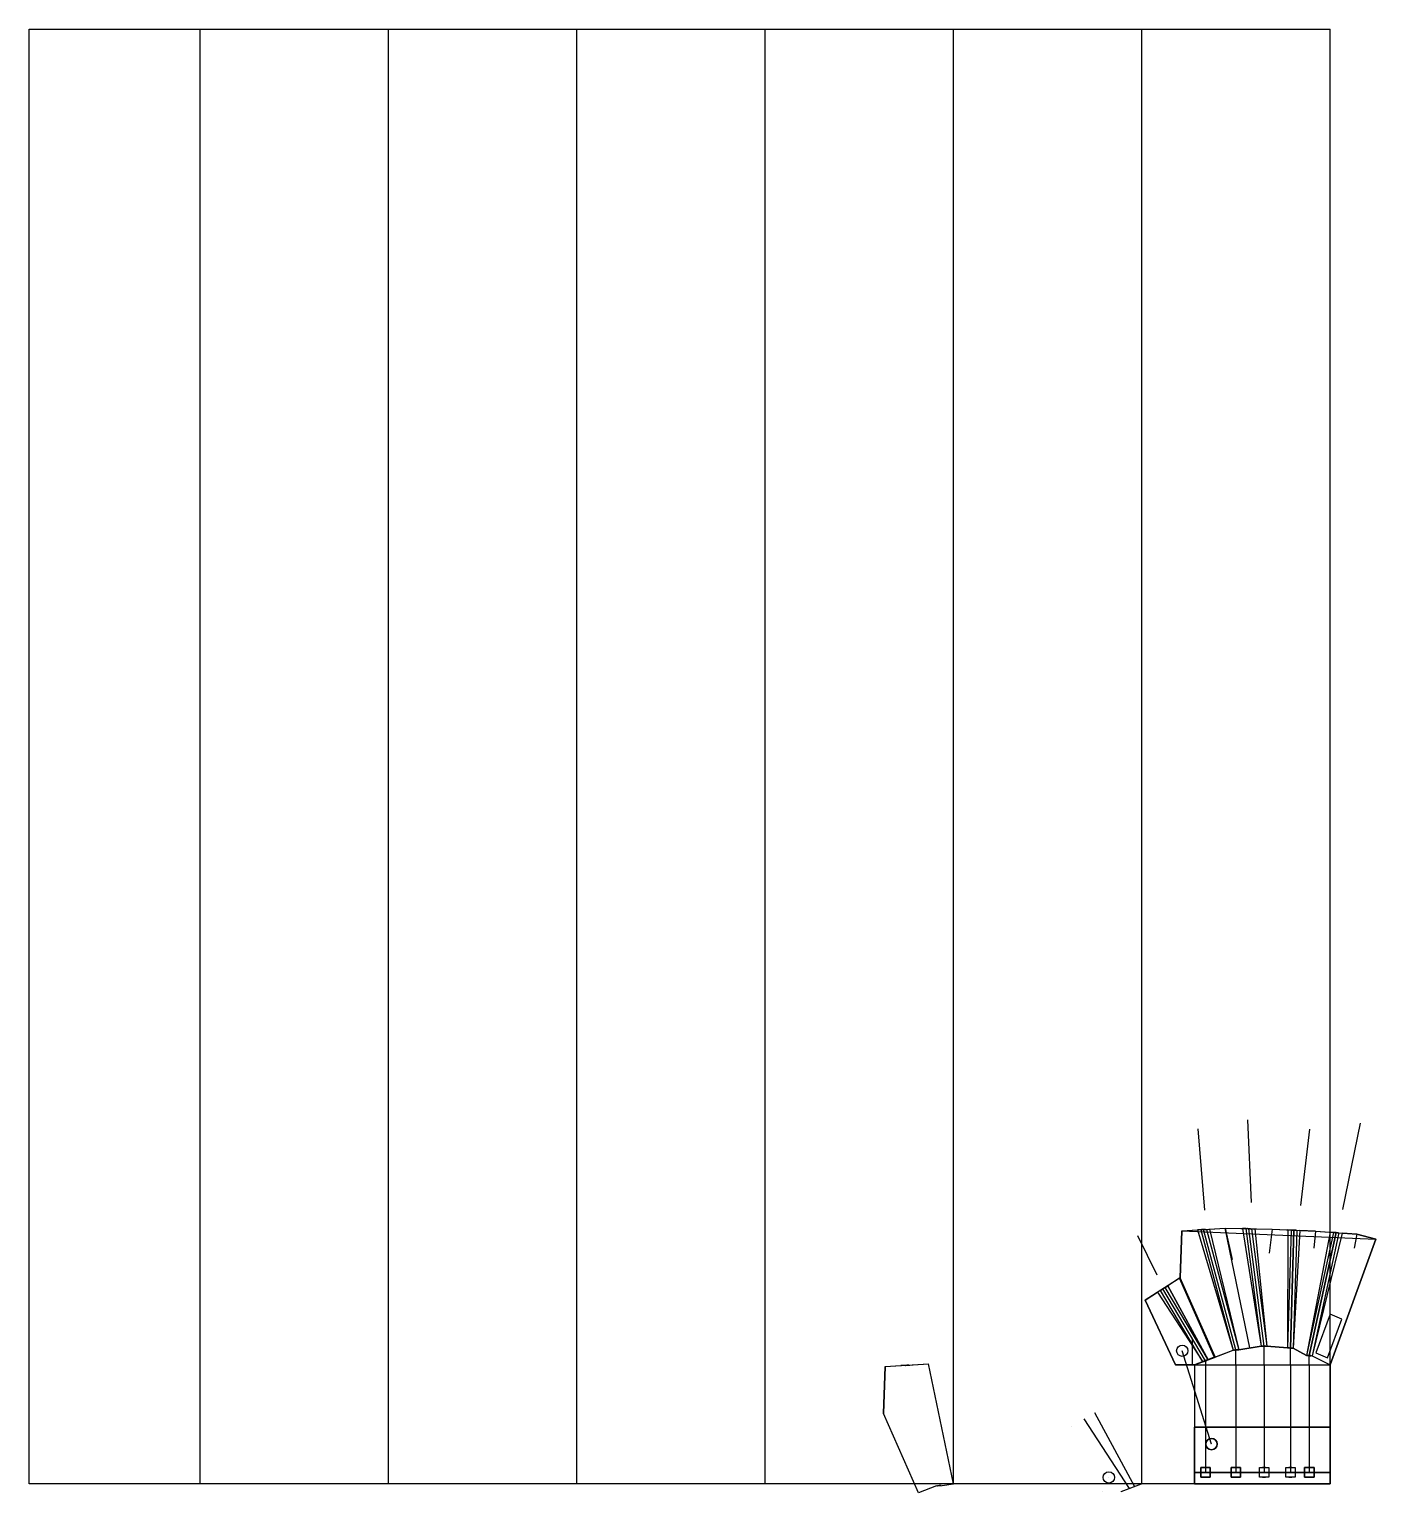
# Model space of a CAD drawing. Header units: millimetres. Extents: x 1433 to 2148, y 1141 to 1918.
import ezdxf

# ---------------------------------------------------------------- set-up
doc = ezdxf.new("R2010")
doc.units = ezdxf.units.MM
for name, color, linetype in [('1', 210, 'Continuous'), ('BLANCK', 30, 'Continuous'), ('도면층1', 10, 'Continuous'), ('도면층2', 190, 'Continuous'), ('보조선 1', 150, 'Continuous'), ('와이어', 90, 'Continuous')]:
    doc.layers.add(name, color=color, linetype=linetype)

msp = doc.modelspace()

# ---------------------------------------------------------------- linework, layer by layer
for p, q in [((2044.46, 1254.97), (2045.34, 1279.95)), ((2045.34, 1279.95), (2068.3, 1281.3)), ((2068.3, 1281.3), (2093.29, 1280.82)), ((2093.29, 1280.82), (2116.26, 1279.7)), ((2116.26, 1279.7), (2138.21, 1278.21)), ((2123.97, 1208.71), (2148.25, 1275.42)), ((2138.21, 1278.21), (2148.25, 1275.42)), ((2044.46, 1254.97), (2025.91, 1243.14)), ((2062.99, 1212.96), (2044.46, 1254.97)), ((2025.91, 1243.14), (2041.97, 1208.71)), ((2051.97, 1208.71), (2062.99, 1212.96)), ((2062.66, 1212.71, 1.5), (2059.29, 1211.37, 1.5)), ((2062.99, 1212.96), (2062.66, 1212.71, 1.5)), ((2102.97, 1217.71), (2102.97, 1217.71, 1.5)), ((1886.96, 1182.91), (1887.84, 1207.89)), ((1887.84, 1207.89), (1910.8, 1209.24)), ((2041.97, 1208.71), (2051.97, 1208.71)), ((1998.91, 1183.55, 1.5), (2020.24, 1144.18, 1.5)), ((1986.89, 1175.89, 1.5), (1986.89, 1175.89)), ((2002.95, 1141.45, 1.5), (2002.95, 1141.45)), ((2012.95, 1141.45), (2012.95, 1141.45, 1.5))]:
    msp.add_line(p, q)
at = {"extrusion": (0.048798, 0.998809, 1.6042e-09)}
for p, q in [((2045.34, 1279.95, 1.5), (2044.46, 1254.97, 1.5)), ((2093.29, 1280.82, 1.5), (2101.53, 1280.42, 1.5)), ((2103.28, 1280.33, 6), (2101.53, 1280.42, 4.33)), ((2101.53, 1280.42, 4.33), (2101.53, 1280.42, 1.5)), ((2104.78, 1280.26, 6), (2103.28, 1280.33, 6)), ((2104.78, 1280.26, 6), (2106.28, 1280.18, 6)), ((2106.28, 1280.18, 6), (2108.03, 1280.1, 4.33)), ((2108.03, 1280.1, 4.33), (2108.03, 1280.1, 1.5)), ((2116.26, 1279.7, 1.5), (2108.03, 1280.1, 1.5)), ((1887.84, 1207.89, 1.5), (1886.96, 1182.91, 1.5))]:
    msp.add_line(p, q, dxfattribs=at)
at = {"extrusion": (-0.058471, 0.998289, 2.50401e-13)}
for p, q in [((2045.34, 1279.95, 1.5), (2053.57, 1280.43, 1.5)), ((2055.32, 1280.53, 6), (2053.57, 1280.43, 4.33)), ((2053.57, 1280.43, 4.33), (2053.57, 1280.43, 1.5)), ((2056.82, 1280.62, 6), (2055.32, 1280.53, 6)), ((2056.82, 1280.62, 6), (2058.31, 1280.71, 6)), ((2068.3, 1281.3), (2068.3, 1281.3, 1.5)), ((2093.29, 1280.82), (2093.29, 1280.82, 1.5)), ((2116.26, 1279.7), (2116.26, 1279.7, 1.5)), ((2138.21, 1278.21), (2138.21, 1278.21, 1.5)), ((2148.25, 1275.42), (2148.25, 1275.42, 1.5)), ((2044.46, 1254.97), (2044.46, 1254.97, 1.5)), ((2025.91, 1243.14), (2025.91, 1243.14, 1.5)), ((1887.84, 1207.89, 1.5), (1896.07, 1208.37, 1.5)), ((1897.82, 1208.48, 6), (1896.07, 1208.37, 4.33)), ((1896.07, 1208.37, 4.33), (1896.07, 1208.37, 1.5)), ((1899.32, 1208.56, 6), (1897.82, 1208.48, 6)), ((1899.32, 1208.56, 6), (1900.81, 1208.65, 6))]:
    msp.add_line(p, q, dxfattribs=at)
at = {"extrusion": (0.267339, 0.963602, -5.88198e-14)}
for p, q in [((2045.34, 1279.95), (2045.34, 1279.95, 1.5)), ((1887.84, 1207.89), (1887.84, 1207.89, 1.5))]:
    msp.add_line(p, q, dxfattribs=at)
at = {"extrusion": (0.371391, 0.928477, 8.44445e-14)}
for p, q in [((2053.57, 1280.43, 4.33), (2072.47, 1216.62, 1.5)), ((2053.57, 1280.43, 1.5), (2072.47, 1216.62, 1.5)), ((2060.06, 1280.81, 4.33), (2075.47, 1216.79, 1.5)), ((2060.06, 1280.81, 1.5), (2075.47, 1216.79, 1.5)), ((2077.54, 1281.12, 4.33), (2087.47, 1218.73, 1.5)), ((2077.54, 1281.12, 1.5), (2087.47, 1218.73, 1.5)), ((2084.04, 1281, 4.33), (2090.47, 1218.68, 1.5)), ((2084.04, 1281, 1.5), (2090.47, 1218.68, 1.5)), ((2101.53, 1280.42, 4.33), (2101.47, 1217.78, 1.5)), ((2101.53, 1280.42, 1.5), (2101.47, 1217.78, 1.5)), ((2108.03, 1280.1, 4.33), (2104.47, 1217.63, 1.5)), ((2108.03, 1280.1, 1.5), (2104.47, 1217.63, 1.5)), ((2124, 1279.17, 4.33), (2111.47, 1213.81, 1.5)), ((2124, 1279.17, 1.5), (2111.47, 1213.81, 1.5)), ((2130.48, 1278.73, 4.33), (2114.46, 1213.6, 1.5)), ((2130.48, 1278.73, 1.5), (2114.46, 1213.6, 1.5)), ((2051.97, 1208.71), (2072.47, 1216.62)), ((2072.47, 1216.62), (2075.47, 1216.79)), ((2072.47, 1216.62, 1.5), (2072.47, 1216.62)), ((2075.47, 1216.79, 1.5), (2087.47, 1218.73, 1.5)), ((2075.47, 1216.79), (2087.47, 1218.73)), ((2075.47, 1216.79, 1.5), (2075.47, 1216.79)), ((2087.47, 1218.73, 1.5), (2087.47, 1218.73)), ((2087.47, 1218.73), (2088.97, 1218.71)), ((2088.97, 1218.71), (2090.47, 1218.68)), ((2101.47, 1217.78, 1.5), (2090.47, 1218.68, 1.5)), ((2090.47, 1218.68, 1.5), (2090.47, 1218.68)), ((2090.47, 1218.68), (2101.47, 1217.78)), ((2101.47, 1217.78, 1.5), (2101.47, 1217.78)), ((2101.47, 1217.78), (2102.97, 1217.71)), ((2102.97, 1217.71), (2104.47, 1217.63)), ((2111.47, 1213.81, 1.5), (2104.47, 1217.63, 1.5)), ((2104.47, 1217.63, 1.5), (2104.47, 1217.63)), ((2104.47, 1217.63), (2111.47, 1213.81)), ((2111.47, 1213.81, 3.5), (2111.47, 1213.81, 1.5)), ((2111.47, 1213.81, 1.5), (2111.47, 1213.81)), ((2111.47, 1213.81), (2112.97, 1213.71)), ((2112.97, 1213.71), (2114.46, 1213.6)), ((2114.46, 1213.6, 3.5), (2114.46, 1213.6, 1.5)), ((2114.46, 1213.6, 1.5), (2123.97, 1208.71, 1.5)), ((2114.46, 1213.6, 1.5), (2114.46, 1213.6)), ((2114.46, 1213.6), (2123.97, 1208.71)), ((1914.97, 1144.56), (1917.97, 1144.73)), ((1914.97, 1144.56, 1.5), (1914.97, 1144.56)), ((1917.97, 1144.73, 1.5), (1917.97, 1144.73))]:
    msp.add_line(p, q, dxfattribs=at)
at = {"extrusion": (-0.5373, 0.843391, -1.00941e-12)}
for p, q in [((2055.32, 1280.53, 6), (2072.47, 1216.62, 3.5)), ((2058.32, 1280.71, 6), (2075.47, 1216.79, 3.5)), ((2079.29, 1281.09, 6), (2087.47, 1218.73, 3.5)), ((2082.29, 1281.03, 6), (2090.47, 1218.68, 3.5)), ((2103.28, 1280.33, 6), (2101.47, 1217.78, 3.5)), ((2106.28, 1280.18, 6), (2104.47, 1217.63, 3.5)), ((2125.74, 1279.05, 6), (2111.47, 1213.81, 3.5)), ((2128.74, 1278.85, 6), (2114.46, 1213.6, 3.5))]:
    msp.add_line(p, q, dxfattribs=at)
at = {"extrusion": (-0.058471, 0.998289, 2.50376e-13)}
for p, q in [((2056.82, 1280.62, 6), (2058.32, 1280.71, 6)), ((2058.32, 1280.71, 6), (2060.06, 1280.81, 4.33)), ((2060.06, 1280.81, 4.33), (2060.06, 1280.81, 1.5)), ((1900.82, 1208.65, 6), (1902.56, 1208.75, 4.33)), ((1902.56, 1208.75, 4.33), (1902.56, 1208.75, 1.5))]:
    msp.add_line(p, q, dxfattribs=at)
at = {"extrusion": (-0.058471, 0.998289, 4.40766e-11)}
for p, q in [((2060.06, 1280.81, 1.5), (2068.3, 1281.3, 1.5)), ((2084.04, 1281, 1.5), (2093.29, 1280.82, 1.5)), ((1902.56, 1208.75, 1.5), (1910.8, 1209.24, 1.5))]:
    msp.add_line(p, q, dxfattribs=at)
at = {"extrusion": (0.019035, 0.999819, -4.76183e-14)}
for p, q in [((2068.3, 1281.3, 1.5), (2077.54, 1281.12, 1.5)), ((2079.29, 1281.09, 6), (2077.54, 1281.12, 4.33)), ((2077.54, 1281.12, 4.33), (2077.54, 1281.12, 1.5)), ((2080.79, 1281.06, 6), (2079.29, 1281.09, 6)), ((2080.79, 1281.06, 6), (2082.29, 1281.03, 6)), ((2082.29, 1281.03, 6), (2084.04, 1281, 4.33)), ((2084.04, 1281, 4.33), (2084.04, 1281, 1.5))]:
    msp.add_line(p, q, dxfattribs=at)
at = {"extrusion": (0.067667, 0.997708, 1.60417e-09)}
for p, q in [((2116.26, 1279.7, 1.5), (2124, 1279.17, 1.5)), ((2125.74, 1279.05, 6), (2124, 1279.17, 4.33)), ((2124, 1279.17, 4.33), (2124, 1279.17, 1.5)), ((2127.24, 1278.95, 6), (2125.74, 1279.05, 6)), ((2127.24, 1278.95, 6), (2128.74, 1278.85, 6)), ((2128.74, 1278.85, 6), (2130.48, 1278.73, 4.33)), ((2130.48, 1278.73, 4.33), (2130.48, 1278.73, 1.5)), ((2138.21, 1278.21, 1.5), (2130.48, 1278.73, 1.5)), ((2148.25, 1275.42, 1.5), (2138.21, 1278.21, 1.5))]:
    msp.add_line(p, q, dxfattribs=at)
at = {"extrusion": (-0.5373, 0.843391, 1.96562e-09)}
for p, q in [((2148.25, 1275.42, 1.5), (2123.97, 1208.71, 1.5)), ((2044.46, 1254.97, 1.5), (2037.93, 1250.8, 1.5)), ((2035.19, 1249.06, 6), (2033.92, 1248.25, 6)), ((2035.19, 1249.06, 6), (2036.45, 1249.86, 6)), ((2041.97, 1208.71), (2041.97, 1208.71, 1.5)), ((2123.97, 1208.71), (2123.97, 1208.71, 1.5))]:
    msp.add_line(p, q, dxfattribs=at)
at = {"extrusion": (0.915005, 0.403443, 1.3896e-12)}
for p, q in [((2044.13, 1254.75, 1.5), (2037.93, 1250.8, 1.5)), ((2044.1, 1254.81, 1.5), (2062.66, 1212.71, 1.5)), ((2044.46, 1254.97), (2044.13, 1254.75, 1.5)), ((2062.99, 1212.96), (2051.97, 1208.71)), ((2062.66, 1212.71, 1.5), (2059.29, 1211.37, 1.5)), ((2062.99, 1212.96), (2062.66, 1212.71, 1.5))]:
    msp.add_line(p, q, dxfattribs=at)
at = {"extrusion": (-0.341743, 0.939793, 2.91388e-14)}
for p, q in [((2059.29, 1211.37, 1.5), (2072.47, 1216.62, 1.5)), ((2072.47, 1216.62, 3.5), (2072.47, 1216.62, 1.5)), ((2075.47, 1216.79, 3.5), (2075.47, 1216.79, 1.5)), ((1914.97, 1144.56, 3.5), (1914.97, 1144.56, 1.5)), ((1917.97, 1144.73, 3.5), (1917.97, 1144.73, 1.5))]:
    msp.add_line(p, q, dxfattribs=at)
at = {"extrusion": (0.067581, 0.996436, -0.050478)}
for p, q in [((2072.47, 1216.62, 3.5), (2075.47, 1216.79, 3.5)), ((2087.47, 1218.73, 3.5), (2090.47, 1218.68, 3.5)), ((2101.47, 1217.78, 3.5), (2104.47, 1217.63, 3.5)), ((2111.47, 1213.81, 3.5), (2114.46, 1213.6, 3.5)), ((1914.97, 1144.56, 3.5), (1917.97, 1144.73, 3.5))]:
    msp.add_line(p, q, dxfattribs=at)
at = {"extrusion": (0.350767, -0.936463, 0)}
for p, q in [((2087.47, 1218.73), (2075.47, 1216.79)), ((1910.8, 1209.24, 1.5), (1910.8, 1209.24)), ((1914.97, 1144.56), (1905.49, 1140.9))]:
    msp.add_line(p, q, dxfattribs=at)
at = {"extrusion": (-0.132164, 0.991228, -4.43246e-13)}
for p, q in [((2087.47, 1218.73, 3.5), (2087.47, 1218.73, 1.5)), ((2090.47, 1218.68, 3.5), (2090.47, 1218.68, 1.5))]:
    msp.add_line(p, q, dxfattribs=at)
at = {"extrusion": (0.071247, 0.997459, -1.13398e-13)}
for p, q in [((2101.47, 1217.78, 3.5), (2101.47, 1217.78, 1.5)), ((2104.47, 1217.63, 3.5), (2104.47, 1217.63, 1.5))]:
    msp.add_line(p, q, dxfattribs=at)
at = {"extrusion": (-0.5373, 0.843391, 0)}
msp.add_line((2017.43, 1143.13, 1.5), (1993.44, 1180.07, 1.5), dxfattribs=at)
at = {"extrusion": (3.59019e-28, 1.72329e-27, -1)}
for p, q in [((2051.97, 1175.71), (2051.97, 1175.71, 1.5)), ((2051.97, 1145.71, 1.5), (2051.97, 1175.71, 1.5)), ((2051.97, 1175.71, 1.5), (2123.97, 1175.71, 1.5)), ((2123.97, 1175.71), (2123.97, 1175.71, 1.5)), ((2123.97, 1175.71, 1.5), (2123.97, 1145.71, 1.5)), ((2060.38, 1154.21, 1.5), (2055.38, 1154.21, 1.5)), ((2055.38, 1154.21, 1.5), (2055.38, 1149.21, 1.5)), ((2055.38, 1154.21, 1.5), (2055.38, 1154.21, 3.5)), ((2060.38, 1154.21, 3.5), (2055.38, 1154.21, 3.5)), ((2055.38, 1154.21, 3.5), (2055.38, 1149.21, 3.5)), ((2060.38, 1149.21, 1.5), (2060.38, 1154.21, 1.5)), ((2060.38, 1154.21, 1.5), (2060.38, 1154.21, 3.5)), ((2060.38, 1149.21, 3.5), (2060.38, 1154.21, 3.5)), ((2076.47, 1154.21, 1.5), (2071.47, 1154.21, 1.5)), ((2071.47, 1154.21, 1.5), (2071.47, 1149.21, 1.5)), ((2071.47, 1154.21, 1.5), (2071.47, 1154.21, 3.5)), ((2071.47, 1149.21, 3.5), (2071.47, 1154.21, 3.5)), ((2071.47, 1154.21, 3.5), (2076.47, 1154.21, 3.5)), ((2076.47, 1149.21, 1.5), (2076.47, 1154.21, 1.5)), ((2076.47, 1154.21, 1.5), (2076.47, 1154.21, 3.5)), ((2076.47, 1154.21, 3.5), (2076.47, 1149.21, 3.5)), ((2086.47, 1154.21, 1.5), (2091.47, 1154.21, 1.5)), ((2086.47, 1149.21, 1.5), (2086.47, 1154.21, 1.5)), ((2086.47, 1154.21, 1.5), (2086.47, 1154.21, 3.5)), ((2086.47, 1149.21, 3.5), (2086.47, 1154.21, 3.5)), ((2086.47, 1154.21, 3.5), (2091.47, 1154.21, 3.5)), ((2091.47, 1154.21, 1.5), (2091.47, 1149.21, 1.5)), ((2091.47, 1154.21, 1.5), (2091.47, 1154.21, 3.5)), ((2091.47, 1154.21, 3.5), (2091.47, 1149.21, 3.5)), ((2100.47, 1149.21, 1.5), (2100.47, 1154.21, 1.5)), ((2100.47, 1154.21, 1.5), (2105.47, 1154.21, 1.5)), ((2100.47, 1154.21, 1.5), (2100.47, 1154.21, 3.5)), ((2100.47, 1149.21, 3.5), (2100.47, 1154.21, 3.5)), ((2100.47, 1154.21, 3.5), (2105.47, 1154.21, 3.5)), ((2105.47, 1154.21, 1.5), (2105.47, 1149.21, 1.5)), ((2105.47, 1154.21, 1.5), (2105.47, 1154.21, 3.5)), ((2105.47, 1154.21, 3.5), (2105.47, 1149.21, 3.5)), ((2110.47, 1154.21, 1.5), (2115.47, 1154.21, 1.5)), ((2110.47, 1149.21, 1.5), (2110.47, 1154.21, 1.5)), ((2110.47, 1154.21, 1.5), (2110.47, 1154.21, 3.5)), ((2115.47, 1154.21, 3.5), (2110.47, 1154.21, 3.5)), ((2110.47, 1154.21, 3.5), (2110.47, 1149.21, 3.5)), ((2115.47, 1154.21, 1.5), (2115.47, 1149.21, 1.5)), ((2115.47, 1154.21, 1.5), (2115.47, 1154.21, 3.5)), ((2115.47, 1149.21, 3.5), (2115.47, 1154.21, 3.5)), ((2051.97, 1145.71), (2051.97, 1145.71, 1.5)), ((2123.97, 1145.71, 1.5), (2051.97, 1145.71, 1.5)), ((2055.38, 1149.21, 1.5), (2060.38, 1149.21, 1.5)), ((2055.38, 1149.21, 1.5), (2055.38, 1149.21, 3.5)), ((2055.38, 1149.21, 3.5), (2060.38, 1149.21, 3.5)), ((2060.38, 1149.21, 1.5), (2060.38, 1149.21, 3.5)), ((2071.47, 1149.21, 1.5), (2076.47, 1149.21, 1.5)), ((2071.47, 1149.21, 1.5), (2071.47, 1149.21, 3.5)), ((2076.47, 1149.21, 3.5), (2071.47, 1149.21, 3.5)), ((2076.47, 1149.21, 1.5), (2076.47, 1149.21, 3.5)), ((2091.47, 1149.21, 1.5), (2086.47, 1149.21, 1.5)), ((2086.47, 1149.21, 1.5), (2086.47, 1149.21, 3.5)), ((2091.47, 1149.21, 3.5), (2086.47, 1149.21, 3.5)), ((2091.47, 1149.21, 1.5), (2091.47, 1149.21, 3.5)), ((2105.47, 1149.21, 1.5), (2100.47, 1149.21, 1.5)), ((2100.47, 1149.21, 1.5), (2100.47, 1149.21, 3.5)), ((2105.47, 1149.21, 3.5), (2100.47, 1149.21, 3.5)), ((2105.47, 1149.21, 1.5), (2105.47, 1149.21, 3.5)), ((2115.47, 1149.21, 1.5), (2110.47, 1149.21, 1.5)), ((2110.47, 1149.21, 1.5), (2110.47, 1149.21, 3.5)), ((2110.47, 1149.21, 3.5), (2115.47, 1149.21, 3.5)), ((2115.47, 1149.21, 1.5), (2115.47, 1149.21, 3.5)), ((2123.97, 1145.71), (2123.97, 1145.71, 1.5))]:
    msp.add_line(p, q, dxfattribs=at)
at = {"extrusion": (2.36848e-15, -5.68434e-15, -1)}
for p, q in [((2006.52, 1149.03), (2006.52, 1149.03, 1.5)), ((2023.64, 1145.46, 1.5), (2023.64, 1145.46))]:
    msp.add_line(p, q, dxfattribs=at)
at = {"extrusion": (6.24615e-15, 1.06388e-15, -1)}
msp.add_line((2023.64, 1145.46, 1.5), (2012.95, 1141.45, 1.5), dxfattribs=at)
msp.add_lwpolyline([(2123.97, 1175.71), (2051.97, 1175.71), (2051.97, 1145.71), (2123.97, 1145.71), (2123.97, 1175.71)])
for points in [[(2032.44, 1247.31, 4.33), (2056.47, 1210.34, 1.5), (2056.47, 1210.34, 3.5), (2059.29, 1211.37, 3.5), (2059.29, 1211.37, 1.5), (2037.93, 1250.8, 4.33), (2037.93, 1250.8, 1.5), (2059.29, 1211.37, 1.5)], [(2059.29, 1211.37, 3.5), (2036.45, 1249.86, 6), (2037.93, 1250.8, 4.33)], [(2051.97, 1208.71, 1.5), (2041.97, 1208.71, 1.5), (2025.91, 1243.14, 1.5), (2032.44, 1247.31, 1.5), (2056.47, 1210.34, 1.5)], [(2056.47, 1210.34, 3.5), (2033.92, 1248.25, 6), (2032.44, 1247.31, 4.33), (2032.44, 1247.31, 1.5)], [(2051.97, 1208.71, 0), (2051.97, 1208.71, 1.5), (2056.47, 1210.34, 1.5)]]:
    msp.add_polyline3d(points)
at = {"extrusion": (-0.058471, 0.998289, 2.50401e-13)}
for centre in [(-2128.18, 2, 1158.17), (-1966.73, 2, 1095.44)]:
    msp.add_circle(centre, 1, dxfattribs=at)
at = {"extrusion": (0.019035, 0.999819, -4.76183e-14)}
msp.add_circle((-2056.03, 2, 1320.43), 1, dxfattribs=at)
at = {"extrusion": (0.048798, 0.998809, 1.6042e-09)}
msp.add_circle((-2039.8, 2, 1381.44), 1, dxfattribs=at)
at = {"extrusion": (0.067667, 0.997708, 1.60417e-09)}
msp.add_circle((-2035.82, 2, 1419.97), 1, dxfattribs=at)
at = {"extrusion": (-0.5373, 0.843391, 1.96562e-09)}
msp.add_circle((-2387.58, 2, -40.06), 1, dxfattribs=at)
for centre in [(2045.54, 1216.28), (2061.04, 1166.71), (2006.52, 1149.03)]:
    msp.add_circle(centre, 3)
at = {"extrusion": (0.132164, -0.991228, 1.27447e-57)}
for centre in [(2216.58, 2, -931.93), (2050.94, 2, -881.32)]:
    msp.add_circle(centre, 1, dxfattribs=at)
at = {"extrusion": (-0.071247, -0.997459, 5.78446e-14)}
msp.add_circle((1996.83, 2, -1364.44), 1, dxfattribs=at)
at = {"extrusion": (0.071247, 0.997459, 1.65154e-13)}
msp.add_circle((-2010.87, 2, 1364.44), 1, dxfattribs=at)
at = {"extrusion": (0.067581, 0.996436, -0.050478)}
msp.add_circle((-2026, 70.34, 1352.07), 1, dxfattribs=at)
at = {"extrusion": (-0.341743, 0.939793, 7.77034e-14)}
msp.add_circle((-2347.78, 2, 434.69), 1, dxfattribs=at)
at = {"extrusion": (3.59019e-28, 1.72329e-27, -1)}
msp.add_circle((-2061.04, 1166.71, -1.5), 3, dxfattribs=at)
at = {"extrusion": (-7.26333e-14, -1, 0)}
for centre in [(2057.88, 2.5, -1154.21), (2073.97, 2.5, -1154.21), (2088.97, 2.5, -1154.21), (2102.97, 2.5, -1154.21), (2112.97, 2.5, -1154.21)]:
    msp.add_circle(centre, 0.8, dxfattribs=at)
at = {"extrusion": (0, -1, 0)}
for centre in [(2057.88, 2.5, -1149.21), (2073.97, 2.5, -1149.21), (2088.97, 2.5, -1149.21), (2102.97, 2.5, -1149.21), (2112.97, 2.5, -1149.21)]:
    msp.add_circle(centre, 0.8, dxfattribs=at)
at = {"layer": '1'}
for p, q in [((2082.28, 1294.94), (2080.26, 1338.86)), ((2130.77, 1291.16), (2140.11, 1337.09)), ((2057.53, 1290.9), (2054, 1334.07)), ((2108.54, 1293.43), (2113.34, 1333.81)), ((2021.67, 1277.45), (2032.02, 1256.5)), ((2061.04, 1166.71), (2045.54, 1216.28)), ((2051.97, 1208.71), (2051.97, 1175.71)), ((2123.97, 1208.71), (2123.97, 1175.71))]:
    msp.add_line(p, q, dxfattribs=at)
at = {"layer": 'BLANCK', "extrusion": (2.36848e-15, -5.68434e-15, -1)}
for p, q in [((1433.3, 1145.71), (1433.3, 1917.71)), ((1433.3, 1917.71), (2123.97, 1917.71)), ((1523.97, 1145.71), (1523.97, 1917.71)), ((1623.97, 1145.71), (1623.97, 1917.71)), ((1723.97, 1145.71), (1723.97, 1917.71)), ((1823.97, 1145.71), (1823.97, 1917.71)), ((1923.97, 1145.71), (1923.97, 1917.71)), ((2023.97, 1145.71), (2023.97, 1917.71)), ((2123.97, 1145.71), (2123.97, 1917.71)), ((2123.97, 1145.71), (1433.3, 1145.71))]:
    msp.add_line(p, q, dxfattribs=at)
at = {"layer": 'BLANCK'}
for p, q in [((2056.82, 1280.62, 2), (2056.82, 1280.62)), ((2080.79, 1281.06, 2), (2080.79, 1281.06)), ((2104.78, 1280.26, 2), (2104.78, 1280.26)), ((2127.24, 1278.95, 2), (2127.24, 1278.95)), ((2035.19, 1249.06, 2), (2035.19, 1249.06)), ((2073.97, 1216.71), (2073.97, 1216.71, 2)), ((2088.97, 1218.71), (2088.97, 1218.71, 2)), ((2102.97, 1217.71), (2102.97, 1217.71, 2)), ((2112.97, 1213.71), (2112.97, 1213.71, 2)), ((1899.32, 1208.56, 2), (1899.32, 1208.56)), ((2057.88, 1210.85), (2057.88, 1210.85, 2))]:
    msp.add_line(p, q, dxfattribs=at)
at = {"layer": '도면층1'}
for p, q in [((2124.1, 1235.68), (2116.5, 1215.16)), ((2130.26, 1233.11), (2124.1, 1235.68)), ((2122.67, 1212.59), (2130.26, 1233.11)), ((2116.5, 1215.16), (2122.67, 1212.59))]:
    msp.add_line(p, q, dxfattribs=at)
at = {"layer": '도면층1', "extrusion": (3.59019e-28, 1.72329e-27, -1)}
for p, q in [((2055.38, 1149.21, 1.5), (2055.38, 1154.21, 1.5)), ((2055.38, 1154.21, 1.5), (2060.38, 1154.21, 1.5)), ((2060.38, 1154.21, 1.5), (2060.38, 1151.71, 1.5)), ((2060.38, 1151.71, 1.5), (2060.38, 1149.21, 1.5)), ((2071.47, 1149.21, 1.5), (2071.47, 1154.21, 1.5)), ((2071.47, 1154.21, 1.5), (2076.47, 1154.21, 1.5)), ((2076.47, 1154.21, 1.5), (2076.47, 1151.71, 1.5)), ((2076.47, 1151.71, 1.5), (2076.47, 1149.21, 1.5)), ((2086.47, 1149.21, 1.5), (2086.47, 1154.21, 1.5)), ((2086.47, 1154.21, 1.5), (2091.47, 1154.21, 1.5)), ((2091.47, 1154.21, 1.5), (2091.47, 1151.71, 1.5)), ((2091.47, 1151.71, 1.5), (2091.47, 1149.21, 1.5)), ((2100.47, 1149.21, 1.5), (2100.47, 1154.21, 1.5)), ((2100.47, 1154.21, 1.5), (2105.47, 1154.21, 1.5)), ((2105.47, 1154.21, 1.5), (2105.47, 1151.71, 1.5)), ((2105.47, 1151.71, 1.5), (2105.47, 1149.21, 1.5)), ((2110.47, 1149.21, 1.5), (2110.47, 1154.21, 1.5)), ((2110.47, 1154.21, 1.5), (2115.47, 1154.21, 1.5)), ((2115.47, 1154.21, 1.5), (2115.47, 1151.71, 1.5)), ((2115.47, 1151.71, 1.5), (2115.47, 1149.21, 1.5)), ((2060.38, 1149.21, 1.5), (2055.38, 1149.21, 1.5)), ((2076.47, 1149.21, 1.5), (2071.47, 1149.21, 1.5)), ((2091.47, 1149.21, 1.5), (2086.47, 1149.21, 1.5)), ((2105.47, 1149.21, 1.5), (2100.47, 1149.21, 1.5)), ((2115.47, 1149.21, 1.5), (2110.47, 1149.21, 1.5))]:
    msp.add_line(p, q, dxfattribs=at)
at = {"layer": '도면층2', "extrusion": (0.350767, -0.936463, 0)}
for p, q in [((2081.47, 1217.76), (2068.3, 1281.3)), ((2075.47, 1216.79), (2081.47, 1217.76)), ((1923.97, 1145.71), (1910.8, 1209.24)), ((1917.97, 1144.73), (1923.97, 1145.71))]:
    msp.add_line(p, q, dxfattribs=at)
at = {"layer": '도면층2', "extrusion": (0.915005, 0.403443, 1.3896e-12)}
for p, q in [((2062.66, 1212.71, 1.5), (2044.1, 1254.81, 1.5)), ((2044.46, 1254.97), (2044.13, 1254.75, 1.5))]:
    msp.add_line(p, q, dxfattribs=at)
at = {"layer": '도면층2', "extrusion": (-0.5373, 0.843391, 1.96557e-09)}
for p, q in [((2062.99, 1212.96), (2044.46, 1254.97)), ((2057.82, 1210.96), (2062.99, 1212.96)), ((1905.49, 1140.9), (1886.96, 1182.91))]:
    msp.add_line(p, q, dxfattribs=at)
at = {"layer": '도면층2', "extrusion": (-0.370022, 0.929023, 7.39324e-13)}
for p, q in [((2059.29, 1211.37, 1.5), (2062.66, 1212.71, 1.5)), ((2062.66, 1212.71, 1.5), (2062.99, 1212.96))]:
    msp.add_line(p, q, dxfattribs=at)
at = {"layer": '보조선 1'}
for p, q in [((2045.34, 1279.95), (2148.25, 1275.42)), ((2073.97, 1216.71, 2), (2056.82, 1280.62, 2)), ((2088.97, 1218.71, 2), (2080.79, 1281.06, 2)), ((2104.78, 1280.26, 2), (2102.97, 1217.71, 2)), ((2127.24, 1278.95, 2), (2112.97, 1213.71, 2)), ((2050.97, 1208.71), (2050.97, 1222.71)), ((2073.97, 1208.71), (2073.97, 1216.71)), ((2088.97, 1208.71), (2088.97, 1218.71)), ((2102.97, 1208.71), (2102.97, 1217.71)), ((2112.97, 1208.71), (2112.97, 1213.71)), ((2041.97, 1208.71), (2050.97, 1208.71)), ((2057.88, 1149.21, 1.5), (2057.88, 1149.21, 2.5)), ((2073.97, 1149.21, 1.5), (2073.97, 1149.21, 2.5)), ((2088.97, 1149.21, 1.5), (2088.97, 1149.21, 2.5)), ((2102.97, 1149.21, 1.5), (2102.97, 1149.21, 2.5)), ((2112.97, 1149.21, 1.5), (2112.97, 1149.21, 2.5))]:
    msp.add_line(p, q, dxfattribs=at)
at = {"layer": '보조선 1', "extrusion": (-0.5373, 0.843391, 1.96562e-09)}
for p, q in [((2068.3, 1281.3, 1.5), (2072, 1264.73, 2)), ((2093.29, 1280.82, 1.5), (2091.72, 1268.1, 2)), ((2116.26, 1279.7, 1.5), (2115.37, 1270.79, 2)), ((2138.21, 1278.21, 1.5), (2136.84, 1270.72, 2)), ((2051.97, 1208.71), (2123.97, 1208.71))]:
    msp.add_line(p, q, dxfattribs=at)
at = {"layer": '보조선 1', "extrusion": (3.59019e-28, 1.72329e-27, -1)}
for p, q in [((2057.88, 1210.85), (2057.88, 1202.8)), ((2073.97, 1208.71), (2073.97, 1151.71)), ((2088.97, 1208.71), (2088.97, 1151.71)), ((2102.97, 1208.71), (2102.97, 1151.71)), ((2112.97, 1208.71), (2112.97, 1151.71)), ((2057.88, 1202.8), (2057.88, 1151.71)), ((2061.04, 1166.71), (2061.04, 1166.71, 1.5)), ((2051.97, 1151.71), (2051.97, 1151.71, 1.5)), ((2123.97, 1151.71, 1.5), (2051.97, 1151.71, 1.5)), ((2057.88, 1154.21, 1.5), (2057.88, 1154.21, 2.5)), ((2057.88, 1151.71), (2057.88, 1151.71, 1.5)), ((2073.97, 1154.21, 1.5), (2073.97, 1154.21, 2.5)), ((2073.97, 1151.71), (2073.97, 1151.71, 1.5)), ((2088.97, 1154.21, 1.5), (2088.97, 1154.21, 2.5)), ((2088.97, 1151.71), (2088.97, 1151.71, 1.5)), ((2102.97, 1154.21, 1.5), (2102.97, 1154.21, 2.5)), ((2102.97, 1151.71), (2102.97, 1151.71, 1.5)), ((2112.97, 1154.21, 1.5), (2112.97, 1154.21, 2.5)), ((2112.97, 1151.71), (2112.97, 1151.71, 1.5)), ((2123.97, 1151.71), (2123.97, 1151.71, 1.5))]:
    msp.add_line(p, q, dxfattribs=at)
at = {"layer": '보조선 1', "extrusion": (0.371391, 0.928477, 8.44445e-14)}
for p, q in [((2051.97, 1145.71), (2051.97, 1151.71)), ((2051.97, 1151.71), (2123.97, 1151.71)), ((2123.97, 1145.71), (2123.97, 1151.71))]:
    msp.add_line(p, q, dxfattribs=at)
at = {"layer": '와이어'}
for p, q in [((2073.97, 1216.71), (2056.82, 1280.62)), ((2088.97, 1218.71), (2080.79, 1281.06)), ((2102.97, 1217.71), (2104.78, 1280.26)), ((2112.97, 1213.71), (2127.24, 1278.95)), ((2057.88, 1210.85), (2035.19, 1249.06))]:
    msp.add_line(p, q, dxfattribs=at)

doc.saveas('drawing.dxf')
